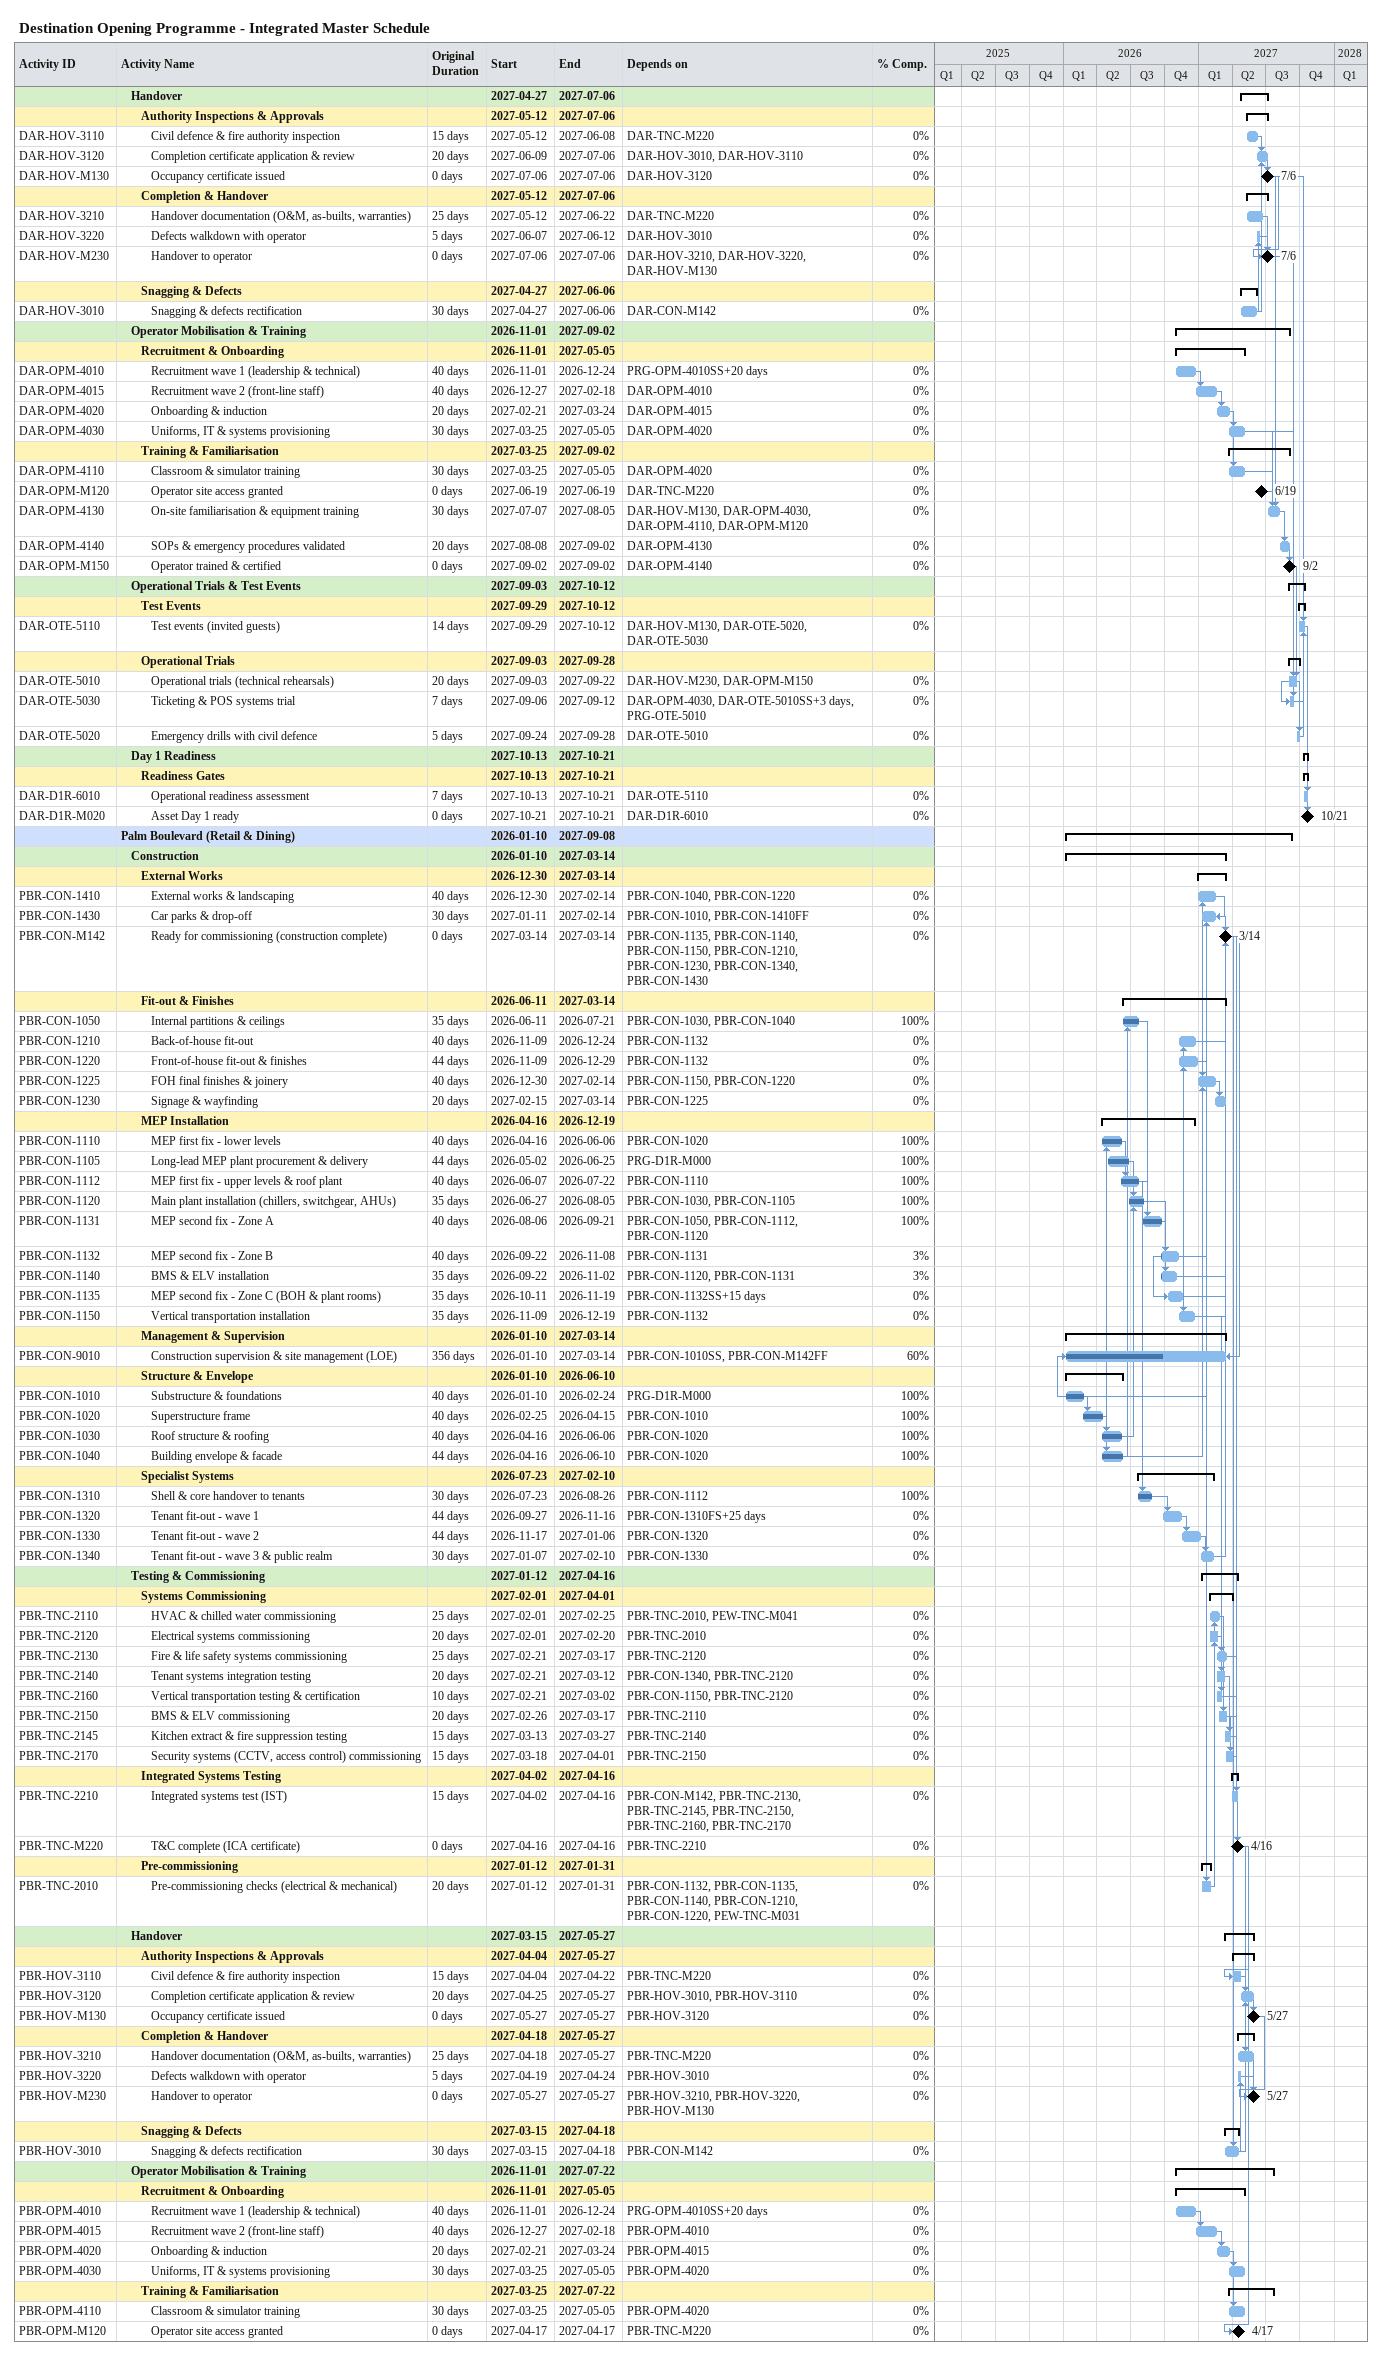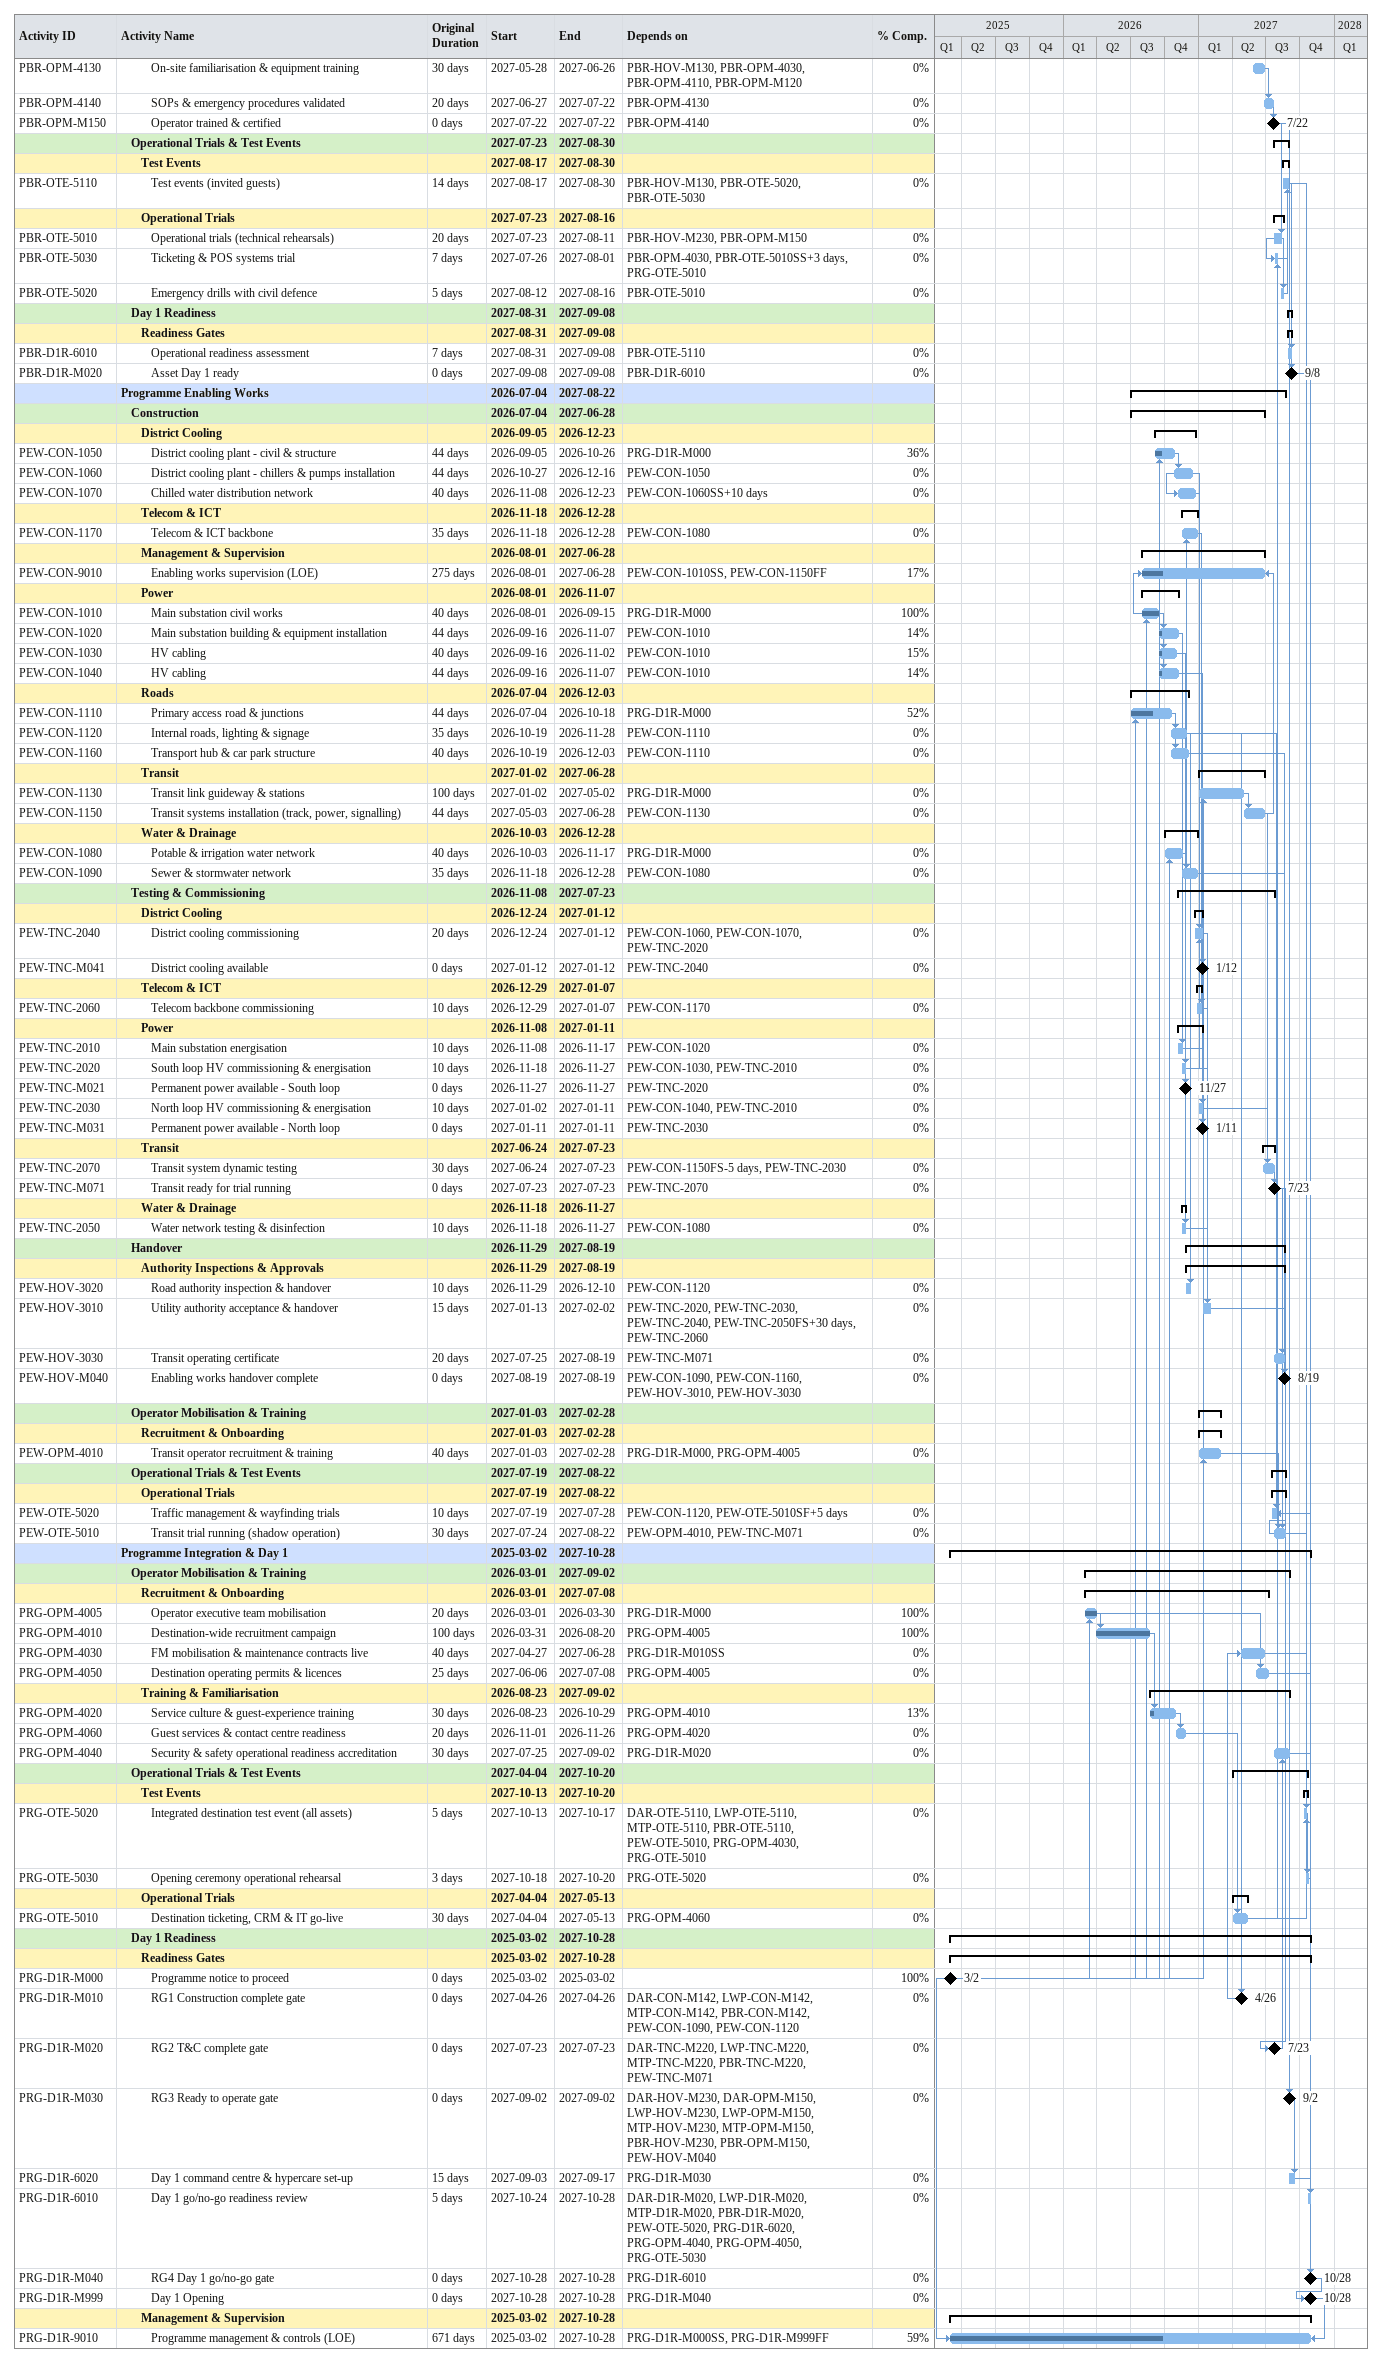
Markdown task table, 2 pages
Destination Opening Programme - Integrated Master Schedule

| ID | Level | Task | Original duration | Start | Finish | Predecessors | % complete |
|---|---|---|---|---|---|---|---|
|  | 2 | **Handover** |  | 2027-04-27 | 2027-07-06 |  |  |
|  | 3 | **Authority Inspections & Approvals** |  | 2027-05-12 | 2027-07-06 |  |  |
| DAR-HOV-3110 | 4 | Civil defence & fire authority inspection | 15d | 2027-05-12 | 2027-06-08 | DAR-TNC-M220 | 0 |
| DAR-HOV-3120 | 4 | Completion certificate application & review | 20d | 2027-06-09 | 2027-07-06 | DAR-HOV-3010, DAR-HOV-3110 | 0 |
| DAR-HOV-M130 | 4 | Occupancy certificate issued | 0d | 2027-07-06 | 2027-07-06 | DAR-HOV-3120 | 0 |
|  | 3 | **Completion & Handover** |  | 2027-05-12 | 2027-07-06 |  |  |
| DAR-HOV-3210 | 4 | Handover documentation (O&M, as-builts, warranties) | 25d | 2027-05-12 | 2027-06-22 | DAR-TNC-M220 | 0 |
| DAR-HOV-3220 | 4 | Defects walkdown with operator | 5d | 2027-06-07 | 2027-06-12 | DAR-HOV-3010 | 0 |
| DAR-HOV-M230 | 4 | Handover to operator | 0d | 2027-07-06 | 2027-07-06 | DAR-HOV-3210, DAR-HOV-3220, DAR-HOV-M130 | 0 |
|  | 3 | **Snagging & Defects** |  | 2027-04-27 | 2027-06-06 |  |  |
| DAR-HOV-3010 | 4 | Snagging & defects rectification | 30d | 2027-04-27 | 2027-06-06 | DAR-CON-M142 | 0 |
|  | 2 | **Operator Mobilisation & Training** |  | 2026-11-01 | 2027-09-02 |  |  |
|  | 3 | **Recruitment & Onboarding** |  | 2026-11-01 | 2027-05-05 |  |  |
| DAR-OPM-4010 | 4 | Recruitment wave 1 (leadership & technical) | 40d | 2026-11-01 | 2026-12-24 | PRG-OPM-4010SS+20d | 0 |
| DAR-OPM-4015 | 4 | Recruitment wave 2 (front-line staff) | 40d | 2026-12-27 | 2027-02-18 | DAR-OPM-4010 | 0 |
| DAR-OPM-4020 | 4 | Onboarding & induction | 20d | 2027-02-21 | 2027-03-24 | DAR-OPM-4015 | 0 |
| DAR-OPM-4030 | 4 | Uniforms, IT & systems provisioning | 30d | 2027-03-25 | 2027-05-05 | DAR-OPM-4020 | 0 |
|  | 3 | **Training & Familiarisation** |  | 2027-03-25 | 2027-09-02 |  |  |
| DAR-OPM-4110 | 4 | Classroom & simulator training | 30d | 2027-03-25 | 2027-05-05 | DAR-OPM-4020 | 0 |
| DAR-OPM-M120 | 4 | Operator site access granted | 0d | 2027-06-19 | 2027-06-19 | DAR-TNC-M220 | 0 |
| DAR-OPM-4130 | 4 | On-site familiarisation & equipment training | 30d | 2027-07-07 | 2027-08-05 | DAR-HOV-M130, DAR-OPM-4030, DAR-OPM-4110, DAR-OPM-M120 | 0 |
| DAR-OPM-4140 | 4 | SOPs & emergency procedures validated | 20d | 2027-08-08 | 2027-09-02 | DAR-OPM-4130 | 0 |
| DAR-OPM-M150 | 4 | Operator trained & certified | 0d | 2027-09-02 | 2027-09-02 | DAR-OPM-4140 | 0 |
|  | 2 | **Operational Trials & Test Events** |  | 2027-09-03 | 2027-10-12 |  |  |
|  | 3 | **Test Events** |  | 2027-09-29 | 2027-10-12 |  |  |
| DAR-OTE-5110 | 4 | Test events (invited guests) | 14d | 2027-09-29 | 2027-10-12 | DAR-HOV-M130, DAR-OTE-5020, DAR-OTE-5030 | 0 |
|  | 3 | **Operational Trials** |  | 2027-09-03 | 2027-09-28 |  |  |
| DAR-OTE-5010 | 4 | Operational trials (technical rehearsals) | 20d | 2027-09-03 | 2027-09-22 | DAR-HOV-M230, DAR-OPM-M150 | 0 |
| DAR-OTE-5030 | 4 | Ticketing & POS systems trial | 7d | 2027-09-06 | 2027-09-12 | DAR-OPM-4030, DAR-OTE-5010SS+3d, PRG-OTE-5010 | 0 |
| DAR-OTE-5020 | 4 | Emergency drills with civil defence | 5d | 2027-09-24 | 2027-09-28 | DAR-OTE-5010 | 0 |
|  | 2 | **Day 1 Readiness** |  | 2027-10-13 | 2027-10-21 |  |  |
|  | 3 | **Readiness Gates** |  | 2027-10-13 | 2027-10-21 |  |  |
| DAR-D1R-6010 | 4 | Operational readiness assessment | 7d | 2027-10-13 | 2027-10-21 | DAR-OTE-5110 | 0 |
| DAR-D1R-M020 | 4 | Asset Day 1 ready | 0d | 2027-10-21 | 2027-10-21 | DAR-D1R-6010 | 0 |
|  | 1 | **Palm Boulevard (Retail & Dining)** |  | 2026-01-10 | 2027-09-08 |  |  |
|  | 2 | **Construction** |  | 2026-01-10 | 2027-03-14 |  |  |
|  | 3 | **External Works** |  | 2026-12-30 | 2027-03-14 |  |  |
| PBR-CON-1410 | 4 | External works & landscaping | 40d | 2026-12-30 | 2027-02-14 | PBR-CON-1040, PBR-CON-1220 | 0 |
| PBR-CON-1430 | 4 | Car parks & drop-off | 30d | 2027-01-11 | 2027-02-14 | PBR-CON-1010, PBR-CON-1410FF | 0 |
| PBR-CON-M142 | 4 | Ready for commissioning (construction complete) | 0d | 2027-03-14 | 2027-03-14 | PBR-CON-1135, PBR-CON-1140, PBR-CON-1150, PBR-CON-1210, PBR-CON-1230, PBR-CON-1340, PBR-CON-1430 | 0 |
|  | 3 | **Fit-out & Finishes** |  | 2026-06-11 | 2027-03-14 |  |  |
| PBR-CON-1050 | 4 | Internal partitions & ceilings | 35d | 2026-06-11 | 2026-07-21 | PBR-CON-1030, PBR-CON-1040 | 100 |
| PBR-CON-1210 | 4 | Back-of-house fit-out | 40d | 2026-11-09 | 2026-12-24 | PBR-CON-1132 | 0 |
| PBR-CON-1220 | 4 | Front-of-house fit-out & finishes | 44d | 2026-11-09 | 2026-12-29 | PBR-CON-1132 | 0 |
| PBR-CON-1225 | 4 | FOH final finishes & joinery | 40d | 2026-12-30 | 2027-02-14 | PBR-CON-1150, PBR-CON-1220 | 0 |
| PBR-CON-1230 | 4 | Signage & wayfinding | 20d | 2027-02-15 | 2027-03-14 | PBR-CON-1225 | 0 |
|  | 3 | **MEP Installation** |  | 2026-04-16 | 2026-12-19 |  |  |
| PBR-CON-1110 | 4 | MEP first fix - lower levels | 40d | 2026-04-16 | 2026-06-06 | PBR-CON-1020 | 100 |
| PBR-CON-1105 | 4 | Long-lead MEP plant procurement & delivery | 44d | 2026-05-02 | 2026-06-25 | PRG-D1R-M000 | 100 |
| PBR-CON-1112 | 4 | MEP first fix - upper levels & roof plant | 40d | 2026-06-07 | 2026-07-22 | PBR-CON-1110 | 100 |
| PBR-CON-1120 | 4 | Main plant installation (chillers, switchgear, AHUs) | 35d | 2026-06-27 | 2026-08-05 | PBR-CON-1030, PBR-CON-1105 | 100 |
| PBR-CON-1131 | 4 | MEP second fix - Zone A | 40d | 2026-08-06 | 2026-09-21 | PBR-CON-1050, PBR-CON-1112, PBR-CON-1120 | 100 |
| PBR-CON-1132 | 4 | MEP second fix - Zone B | 40d | 2026-09-22 | 2026-11-08 | PBR-CON-1131 | 3 |
| PBR-CON-1140 | 4 | BMS & ELV installation | 35d | 2026-09-22 | 2026-11-02 | PBR-CON-1120, PBR-CON-1131 | 3 |
| PBR-CON-1135 | 4 | MEP second fix - Zone C (BOH & plant rooms) | 35d | 2026-10-11 | 2026-11-19 | PBR-CON-1132SS+15d | 0 |
| PBR-CON-1150 | 4 | Vertical transportation installation | 35d | 2026-11-09 | 2026-12-19 | PBR-CON-1132 | 0 |
|  | 3 | **Management & Supervision** |  | 2026-01-10 | 2027-03-14 |  |  |
| PBR-CON-9010 | 4 | Construction supervision & site management (LOE) | 356d | 2026-01-10 | 2027-03-14 | PBR-CON-1010SS, PBR-CON-M142FF | 60 |
|  | 3 | **Structure & Envelope** |  | 2026-01-10 | 2026-06-10 |  |  |
| PBR-CON-1010 | 4 | Substructure & foundations | 40d | 2026-01-10 | 2026-02-24 | PRG-D1R-M000 | 100 |
| PBR-CON-1020 | 4 | Superstructure frame | 40d | 2026-02-25 | 2026-04-15 | PBR-CON-1010 | 100 |
| PBR-CON-1030 | 4 | Roof structure & roofing | 40d | 2026-04-16 | 2026-06-06 | PBR-CON-1020 | 100 |
| PBR-CON-1040 | 4 | Building envelope & facade | 44d | 2026-04-16 | 2026-06-10 | PBR-CON-1020 | 100 |
|  | 3 | **Specialist Systems** |  | 2026-07-23 | 2027-02-10 |  |  |
| PBR-CON-1310 | 4 | Shell & core handover to tenants | 30d | 2026-07-23 | 2026-08-26 | PBR-CON-1112 | 100 |
| PBR-CON-1320 | 4 | Tenant fit-out - wave 1 | 44d | 2026-09-27 | 2026-11-16 | PBR-CON-1310FS+25d | 0 |
| PBR-CON-1330 | 4 | Tenant fit-out - wave 2 | 44d | 2026-11-17 | 2027-01-06 | PBR-CON-1320 | 0 |
| PBR-CON-1340 | 4 | Tenant fit-out - wave 3 & public realm | 30d | 2027-01-07 | 2027-02-10 | PBR-CON-1330 | 0 |
|  | 2 | **Testing & Commissioning** |  | 2027-01-12 | 2027-04-16 |  |  |
|  | 3 | **Systems Commissioning** |  | 2027-02-01 | 2027-04-01 |  |  |
| PBR-TNC-2110 | 4 | HVAC & chilled water commissioning | 25d | 2027-02-01 | 2027-02-25 | PBR-TNC-2010, PEW-TNC-M041 | 0 |
| PBR-TNC-2120 | 4 | Electrical systems commissioning | 20d | 2027-02-01 | 2027-02-20 | PBR-TNC-2010 | 0 |
| PBR-TNC-2130 | 4 | Fire & life safety systems commissioning | 25d | 2027-02-21 | 2027-03-17 | PBR-TNC-2120 | 0 |
| PBR-TNC-2140 | 4 | Tenant systems integration testing | 20d | 2027-02-21 | 2027-03-12 | PBR-CON-1340, PBR-TNC-2120 | 0 |
| PBR-TNC-2160 | 4 | Vertical transportation testing & certification | 10d | 2027-02-21 | 2027-03-02 | PBR-CON-1150, PBR-TNC-2120 | 0 |
| PBR-TNC-2150 | 4 | BMS & ELV commissioning | 20d | 2027-02-26 | 2027-03-17 | PBR-TNC-2110 | 0 |
| PBR-TNC-2145 | 4 | Kitchen extract & fire suppression testing | 15d | 2027-03-13 | 2027-03-27 | PBR-TNC-2140 | 0 |
| PBR-TNC-2170 | 4 | Security systems (CCTV, access control) commissioning | 15d | 2027-03-18 | 2027-04-01 | PBR-TNC-2150 | 0 |
|  | 3 | **Integrated Systems Testing** |  | 2027-04-02 | 2027-04-16 |  |  |
| PBR-TNC-2210 | 4 | Integrated systems test (IST) | 15d | 2027-04-02 | 2027-04-16 | PBR-CON-M142, PBR-TNC-2130, PBR-TNC-2145, PBR-TNC-2150, PBR-TNC-2160, PBR-TNC-2170 | 0 |
| PBR-TNC-M220 | 4 | T&C complete (ICA certificate) | 0d | 2027-04-16 | 2027-04-16 | PBR-TNC-2210 | 0 |
|  | 3 | **Pre-commissioning** |  | 2027-01-12 | 2027-01-31 |  |  |
| PBR-TNC-2010 | 4 | Pre-commissioning checks (electrical & mechanical) | 20d | 2027-01-12 | 2027-01-31 | PBR-CON-1132, PBR-CON-1135, PBR-CON-1140, PBR-CON-1210, PBR-CON-1220, PEW-TNC-M031 | 0 |
|  | 2 | **Handover** |  | 2027-03-15 | 2027-05-27 |  |  |
|  | 3 | **Authority Inspections & Approvals** |  | 2027-04-04 | 2027-05-27 |  |  |
| PBR-HOV-3110 | 4 | Civil defence & fire authority inspection | 15d | 2027-04-04 | 2027-04-22 | PBR-TNC-M220 | 0 |
| PBR-HOV-3120 | 4 | Completion certificate application & review | 20d | 2027-04-25 | 2027-05-27 | PBR-HOV-3010, PBR-HOV-3110 | 0 |
| PBR-HOV-M130 | 4 | Occupancy certificate issued | 0d | 2027-05-27 | 2027-05-27 | PBR-HOV-3120 | 0 |
|  | 3 | **Completion & Handover** |  | 2027-04-18 | 2027-05-27 |  |  |
| PBR-HOV-3210 | 4 | Handover documentation (O&M, as-builts, warranties) | 25d | 2027-04-18 | 2027-05-27 | PBR-TNC-M220 | 0 |
| PBR-HOV-3220 | 4 | Defects walkdown with operator | 5d | 2027-04-19 | 2027-04-24 | PBR-HOV-3010 | 0 |
| PBR-HOV-M230 | 4 | Handover to operator | 0d | 2027-05-27 | 2027-05-27 | PBR-HOV-3210, PBR-HOV-3220, PBR-HOV-M130 | 0 |
|  | 3 | **Snagging & Defects** |  | 2027-03-15 | 2027-04-18 |  |  |
| PBR-HOV-3010 | 4 | Snagging & defects rectification | 30d | 2027-03-15 | 2027-04-18 | PBR-CON-M142 | 0 |
|  | 2 | **Operator Mobilisation & Training** |  | 2026-11-01 | 2027-07-22 |  |  |
|  | 3 | **Recruitment & Onboarding** |  | 2026-11-01 | 2027-05-05 |  |  |
| PBR-OPM-4010 | 4 | Recruitment wave 1 (leadership & technical) | 40d | 2026-11-01 | 2026-12-24 | PRG-OPM-4010SS+20d | 0 |
| PBR-OPM-4015 | 4 | Recruitment wave 2 (front-line staff) | 40d | 2026-12-27 | 2027-02-18 | PBR-OPM-4010 | 0 |
| PBR-OPM-4020 | 4 | Onboarding & induction | 20d | 2027-02-21 | 2027-03-24 | PBR-OPM-4015 | 0 |
| PBR-OPM-4030 | 4 | Uniforms, IT & systems provisioning | 30d | 2027-03-25 | 2027-05-05 | PBR-OPM-4020 | 0 |
|  | 3 | **Training & Familiarisation** |  | 2027-03-25 | 2027-07-22 |  |  |
| PBR-OPM-4110 | 4 | Classroom & simulator training | 30d | 2027-03-25 | 2027-05-05 | PBR-OPM-4020 | 0 |
| PBR-OPM-M120 | 4 | Operator site access granted | 0d | 2027-04-17 | 2027-04-17 | PBR-TNC-M220 | 0 |
| PBR-OPM-4130 | 4 | On-site familiarisation & equipment training | 30d | 2027-05-28 | 2027-06-26 | PBR-HOV-M130, PBR-OPM-4030, PBR-OPM-4110, PBR-OPM-M120 | 0 |
| PBR-OPM-4140 | 4 | SOPs & emergency procedures validated | 20d | 2027-06-27 | 2027-07-22 | PBR-OPM-4130 | 0 |
| PBR-OPM-M150 | 4 | Operator trained & certified | 0d | 2027-07-22 | 2027-07-22 | PBR-OPM-4140 | 0 |
|  | 2 | **Operational Trials & Test Events** |  | 2027-07-23 | 2027-08-30 |  |  |
|  | 3 | **Test Events** |  | 2027-08-17 | 2027-08-30 |  |  |
| PBR-OTE-5110 | 4 | Test events (invited guests) | 14d | 2027-08-17 | 2027-08-30 | PBR-HOV-M130, PBR-OTE-5020, PBR-OTE-5030 | 0 |
|  | 3 | **Operational Trials** |  | 2027-07-23 | 2027-08-16 |  |  |
| PBR-OTE-5010 | 4 | Operational trials (technical rehearsals) | 20d | 2027-07-23 | 2027-08-11 | PBR-HOV-M230, PBR-OPM-M150 | 0 |
| PBR-OTE-5030 | 4 | Ticketing & POS systems trial | 7d | 2027-07-26 | 2027-08-01 | PBR-OPM-4030, PBR-OTE-5010SS+3d, PRG-OTE-5010 | 0 |
| PBR-OTE-5020 | 4 | Emergency drills with civil defence | 5d | 2027-08-12 | 2027-08-16 | PBR-OTE-5010 | 0 |
|  | 2 | **Day 1 Readiness** |  | 2027-08-31 | 2027-09-08 |  |  |
|  | 3 | **Readiness Gates** |  | 2027-08-31 | 2027-09-08 |  |  |
| PBR-D1R-6010 | 4 | Operational readiness assessment | 7d | 2027-08-31 | 2027-09-08 | PBR-OTE-5110 | 0 |
| PBR-D1R-M020 | 4 | Asset Day 1 ready | 0d | 2027-09-08 | 2027-09-08 | PBR-D1R-6010 | 0 |
|  | 1 | **Programme Enabling Works** |  | 2026-07-04 | 2027-08-22 |  |  |
|  | 2 | **Construction** |  | 2026-07-04 | 2027-06-28 |  |  |
|  | 3 | **District Cooling** |  | 2026-09-05 | 2026-12-23 |  |  |
| PEW-CON-1050 | 4 | District cooling plant - civil & structure | 44d | 2026-09-05 | 2026-10-26 | PRG-D1R-M000 | 36 |
| PEW-CON-1060 | 4 | District cooling plant - chillers & pumps installation | 44d | 2026-10-27 | 2026-12-16 | PEW-CON-1050 | 0 |
| PEW-CON-1070 | 4 | Chilled water distribution network | 40d | 2026-11-08 | 2026-12-23 | PEW-CON-1060SS+10d | 0 |
|  | 3 | **Telecom & ICT** |  | 2026-11-18 | 2026-12-28 |  |  |
| PEW-CON-1170 | 4 | Telecom & ICT backbone | 35d | 2026-11-18 | 2026-12-28 | PEW-CON-1080 | 0 |
|  | 3 | **Management & Supervision** |  | 2026-08-01 | 2027-06-28 |  |  |
| PEW-CON-9010 | 4 | Enabling works supervision (LOE) | 275d | 2026-08-01 | 2027-06-28 | PEW-CON-1010SS, PEW-CON-1150FF | 17 |
|  | 3 | **Power** |  | 2026-08-01 | 2026-11-07 |  |  |
| PEW-CON-1010 | 4 | Main substation civil works | 40d | 2026-08-01 | 2026-09-15 | PRG-D1R-M000 | 100 |
| PEW-CON-1020 | 4 | Main substation building & equipment installation | 44d | 2026-09-16 | 2026-11-07 | PEW-CON-1010 | 14 |
| PEW-CON-1030 | 4 | HV cabling | 40d | 2026-09-16 | 2026-11-02 | PEW-CON-1010 | 15 |
| PEW-CON-1040 | 4 | HV cabling | 44d | 2026-09-16 | 2026-11-07 | PEW-CON-1010 | 14 |
|  | 3 | **Roads** |  | 2026-07-04 | 2026-12-03 |  |  |
| PEW-CON-1110 | 4 | Primary access road & junctions | 44d | 2026-07-04 | 2026-10-18 | PRG-D1R-M000 | 52 |
| PEW-CON-1120 | 4 | Internal roads, lighting & signage | 35d | 2026-10-19 | 2026-11-28 | PEW-CON-1110 | 0 |
| PEW-CON-1160 | 4 | Transport hub & car park structure | 40d | 2026-10-19 | 2026-12-03 | PEW-CON-1110 | 0 |
|  | 3 | **Transit** |  | 2027-01-02 | 2027-06-28 |  |  |
| PEW-CON-1130 | 4 | Transit link guideway & stations | 100d | 2027-01-02 | 2027-05-02 | PRG-D1R-M000 | 0 |
| PEW-CON-1150 | 4 | Transit systems installation (track, power, signalling) | 44d | 2027-05-03 | 2027-06-28 | PEW-CON-1130 | 0 |
|  | 3 | **Water & Drainage** |  | 2026-10-03 | 2026-12-28 |  |  |
| PEW-CON-1080 | 4 | Potable & irrigation water network | 40d | 2026-10-03 | 2026-11-17 | PRG-D1R-M000 | 0 |
| PEW-CON-1090 | 4 | Sewer & stormwater network | 35d | 2026-11-18 | 2026-12-28 | PEW-CON-1080 | 0 |
|  | 2 | **Testing & Commissioning** |  | 2026-11-08 | 2027-07-23 |  |  |
|  | 3 | **District Cooling** |  | 2026-12-24 | 2027-01-12 |  |  |
| PEW-TNC-2040 | 4 | District cooling commissioning | 20d | 2026-12-24 | 2027-01-12 | PEW-CON-1060, PEW-CON-1070, PEW-TNC-2020 | 0 |
| PEW-TNC-M041 | 4 | District cooling available | 0d | 2027-01-12 | 2027-01-12 | PEW-TNC-2040 | 0 |
|  | 3 | **Telecom & ICT** |  | 2026-12-29 | 2027-01-07 |  |  |
| PEW-TNC-2060 | 4 | Telecom backbone commissioning | 10d | 2026-12-29 | 2027-01-07 | PEW-CON-1170 | 0 |
|  | 3 | **Power** |  | 2026-11-08 | 2027-01-11 |  |  |
| PEW-TNC-2010 | 4 | Main substation energisation | 10d | 2026-11-08 | 2026-11-17 | PEW-CON-1020 | 0 |
| PEW-TNC-2020 | 4 | South loop HV commissioning & energisation | 10d | 2026-11-18 | 2026-11-27 | PEW-CON-1030, PEW-TNC-2010 | 0 |
| PEW-TNC-M021 | 4 | Permanent power available - South loop | 0d | 2026-11-27 | 2026-11-27 | PEW-TNC-2020 | 0 |
| PEW-TNC-2030 | 4 | North loop HV commissioning & energisation | 10d | 2027-01-02 | 2027-01-11 | PEW-CON-1040, PEW-TNC-2010 | 0 |
| PEW-TNC-M031 | 4 | Permanent power available - North loop | 0d | 2027-01-11 | 2027-01-11 | PEW-TNC-2030 | 0 |
|  | 3 | **Transit** |  | 2027-06-24 | 2027-07-23 |  |  |
| PEW-TNC-2070 | 4 | Transit system dynamic testing | 30d | 2027-06-24 | 2027-07-23 | PEW-CON-1150FS-5d, PEW-TNC-2030 | 0 |
| PEW-TNC-M071 | 4 | Transit ready for trial running | 0d | 2027-07-23 | 2027-07-23 | PEW-TNC-2070 | 0 |
|  | 3 | **Water & Drainage** |  | 2026-11-18 | 2026-11-27 |  |  |
| PEW-TNC-2050 | 4 | Water network testing & disinfection | 10d | 2026-11-18 | 2026-11-27 | PEW-CON-1080 | 0 |
|  | 2 | **Handover** |  | 2026-11-29 | 2027-08-19 |  |  |
|  | 3 | **Authority Inspections & Approvals** |  | 2026-11-29 | 2027-08-19 |  |  |
| PEW-HOV-3020 | 4 | Road authority inspection & handover | 10d | 2026-11-29 | 2026-12-10 | PEW-CON-1120 | 0 |
| PEW-HOV-3010 | 4 | Utility authority acceptance & handover | 15d | 2027-01-13 | 2027-02-02 | PEW-TNC-2020, PEW-TNC-2030, PEW-TNC-2040, PEW-TNC-2050FS+30d, PEW-TNC-2060 | 0 |
| PEW-HOV-3030 | 4 | Transit operating certificate | 20d | 2027-07-25 | 2027-08-19 | PEW-TNC-M071 | 0 |
| PEW-HOV-M040 | 4 | Enabling works handover complete | 0d | 2027-08-19 | 2027-08-19 | PEW-CON-1090, PEW-CON-1160, PEW-HOV-3010, PEW-HOV-3030 | 0 |
|  | 2 | **Operator Mobilisation & Training** |  | 2027-01-03 | 2027-02-28 |  |  |
|  | 3 | **Recruitment & Onboarding** |  | 2027-01-03 | 2027-02-28 |  |  |
| PEW-OPM-4010 | 4 | Transit operator recruitment & training | 40d | 2027-01-03 | 2027-02-28 | PRG-D1R-M000, PRG-OPM-4005 | 0 |
|  | 2 | **Operational Trials & Test Events** |  | 2027-07-19 | 2027-08-22 |  |  |
|  | 3 | **Operational Trials** |  | 2027-07-19 | 2027-08-22 |  |  |
| PEW-OTE-5020 | 4 | Traffic management & wayfinding trials | 10d | 2027-07-19 | 2027-07-28 | PEW-CON-1120, PEW-OTE-5010SF+5d | 0 |
| PEW-OTE-5010 | 4 | Transit trial running (shadow operation) | 30d | 2027-07-24 | 2027-08-22 | PEW-OPM-4010, PEW-TNC-M071 | 0 |
|  | 1 | **Programme Integration & Day 1** |  | 2025-03-02 | 2027-10-28 |  |  |
|  | 2 | **Operator Mobilisation & Training** |  | 2026-03-01 | 2027-09-02 |  |  |
|  | 3 | **Recruitment & Onboarding** |  | 2026-03-01 | 2027-07-08 |  |  |
| PRG-OPM-4005 | 4 | Operator executive team mobilisation | 20d | 2026-03-01 | 2026-03-30 | PRG-D1R-M000 | 100 |
| PRG-OPM-4010 | 4 | Destination-wide recruitment campaign | 100d | 2026-03-31 | 2026-08-20 | PRG-OPM-4005 | 100 |
| PRG-OPM-4030 | 4 | FM mobilisation & maintenance contracts live | 40d | 2027-04-27 | 2027-06-28 | PRG-D1R-M010SS | 0 |
| PRG-OPM-4050 | 4 | Destination operating permits & licences | 25d | 2027-06-06 | 2027-07-08 | PRG-OPM-4005 | 0 |
|  | 3 | **Training & Familiarisation** |  | 2026-08-23 | 2027-09-02 |  |  |
| PRG-OPM-4020 | 4 | Service culture & guest-experience training | 30d | 2026-08-23 | 2026-10-29 | PRG-OPM-4010 | 13 |
| PRG-OPM-4060 | 4 | Guest services & contact centre readiness | 20d | 2026-11-01 | 2026-11-26 | PRG-OPM-4020 | 0 |
| PRG-OPM-4040 | 4 | Security & safety operational readiness accreditation | 30d | 2027-07-25 | 2027-09-02 | PRG-D1R-M020 | 0 |
|  | 2 | **Operational Trials & Test Events** |  | 2027-04-04 | 2027-10-20 |  |  |
|  | 3 | **Test Events** |  | 2027-10-13 | 2027-10-20 |  |  |
| PRG-OTE-5020 | 4 | Integrated destination test event (all assets) | 5d | 2027-10-13 | 2027-10-17 | DAR-OTE-5110, LWP-OTE-5110, MTP-OTE-5110, PBR-OTE-5110, PEW-OTE-5010, PRG-OPM-4030, PRG-OTE-5010 | 0 |
| PRG-OTE-5030 | 4 | Opening ceremony operational rehearsal | 3d | 2027-10-18 | 2027-10-20 | PRG-OTE-5020 | 0 |
|  | 3 | **Operational Trials** |  | 2027-04-04 | 2027-05-13 |  |  |
| PRG-OTE-5010 | 4 | Destination ticketing, CRM & IT go-live | 30d | 2027-04-04 | 2027-05-13 | PRG-OPM-4060 | 0 |
|  | 2 | **Day 1 Readiness** |  | 2025-03-02 | 2027-10-28 |  |  |
|  | 3 | **Readiness Gates** |  | 2025-03-02 | 2027-10-28 |  |  |
| PRG-D1R-M000 | 4 | Programme notice to proceed | 0d | 2025-03-02 | 2025-03-02 |  | 100 |
| PRG-D1R-M010 | 4 | RG1 Construction complete gate | 0d | 2027-04-26 | 2027-04-26 | DAR-CON-M142, LWP-CON-M142, MTP-CON-M142, PBR-CON-M142, PEW-CON-1090, PEW-CON-1120 | 0 |
| PRG-D1R-M020 | 4 | RG2 T&C complete gate | 0d | 2027-07-23 | 2027-07-23 | DAR-TNC-M220, LWP-TNC-M220, MTP-TNC-M220, PBR-TNC-M220, PEW-TNC-M071 | 0 |
| PRG-D1R-M030 | 4 | RG3 Ready to operate gate | 0d | 2027-09-02 | 2027-09-02 | DAR-HOV-M230, DAR-OPM-M150, LWP-HOV-M230, LWP-OPM-M150, MTP-HOV-M230, MTP-OPM-M150, PBR-HOV-M230, PBR-OPM-M150, PEW-HOV-M040 | 0 |
| PRG-D1R-6020 | 4 | Day 1 command centre & hypercare set-up | 15d | 2027-09-03 | 2027-09-17 | PRG-D1R-M030 | 0 |
| PRG-D1R-6010 | 4 | Day 1 go/no-go readiness review | 5d | 2027-10-24 | 2027-10-28 | DAR-D1R-M020, LWP-D1R-M020, MTP-D1R-M020, PBR-D1R-M020, PEW-OTE-5020, PRG-D1R-6020, PRG-OPM-4040, PRG-OPM-4050, PRG-OTE-5030 | 0 |
| PRG-D1R-M040 | 4 | RG4 Day 1 go/no-go gate | 0d | 2027-10-28 | 2027-10-28 | PRG-D1R-6010 | 0 |
| PRG-D1R-M999 | 4 | Day 1 Opening | 0d | 2027-10-28 | 2027-10-28 | PRG-D1R-M040 | 0 |
|  | 3 | **Management & Supervision** |  | 2025-03-02 | 2027-10-28 |  |  |
| PRG-D1R-9010 | 4 | Programme management & controls (LOE) | 671d | 2025-03-02 | 2027-10-28 | PRG-D1R-M000SS, PRG-D1R-M999FF | 59 |
